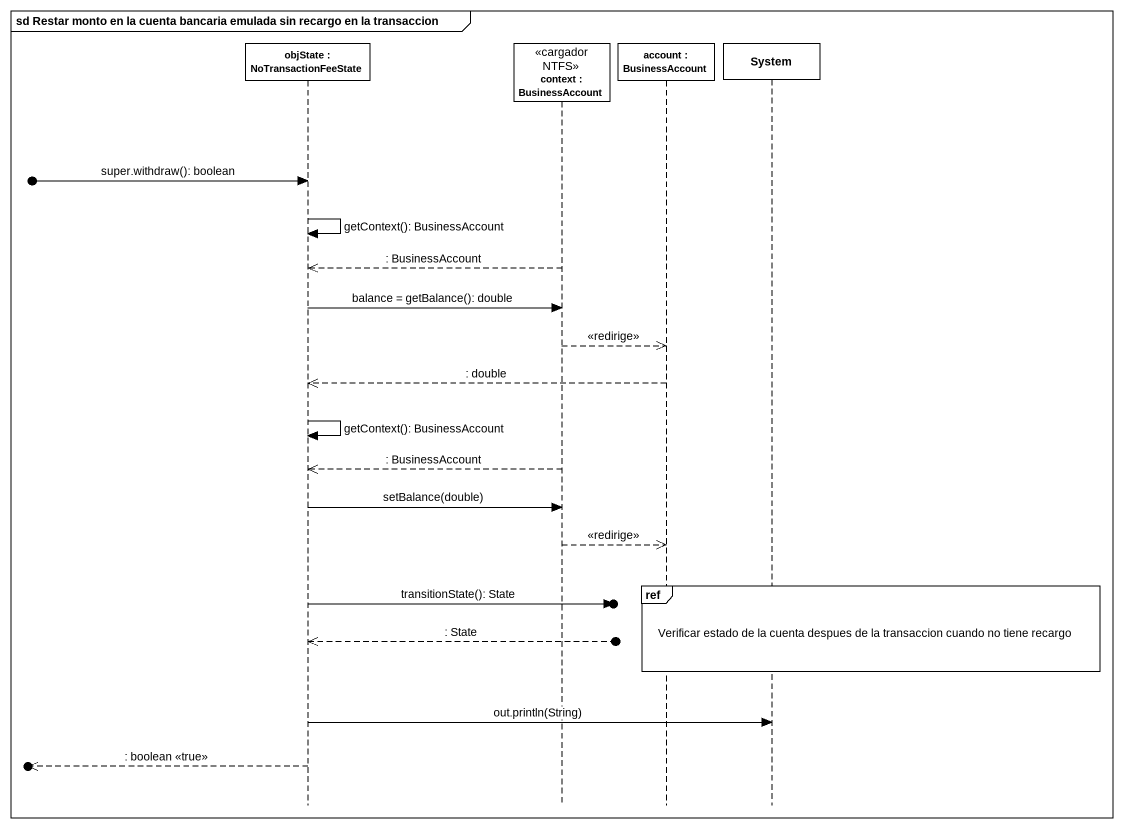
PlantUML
@startuml
mainframe sd Restar monto en la cuenta bancaria emulada sin recargo en la transaccion
hide footbox
participant "objState : NoTransactionFeeState" as objState
participant "context : BusinessAccount" as context <<cargador NTFS>>
participant "account : BusinessAccount" as account
participant System

[o-> objState : super.withdraw(): boolean
objState -> objState : getContext(): BusinessAccount
context -->> objState : : BusinessAccount
objState -> context : balance = getBalance(): double
context -->> account : <<redirige>>
account -->> objState : : double
objState -> objState : getContext(): BusinessAccount
context -->> objState : : BusinessAccount
objState -> context : setBalance(double)
context -->> account : <<redirige>>
ref over account, System : Verificar estado de la cuenta despues de la transaccion cuando no tiene recargo
objState ->o] : transitionState(): State
objState <<--o] : : State
objState -> System : out.println(String)
[o<<-- objState : : boolean <<true>>
@enduml
